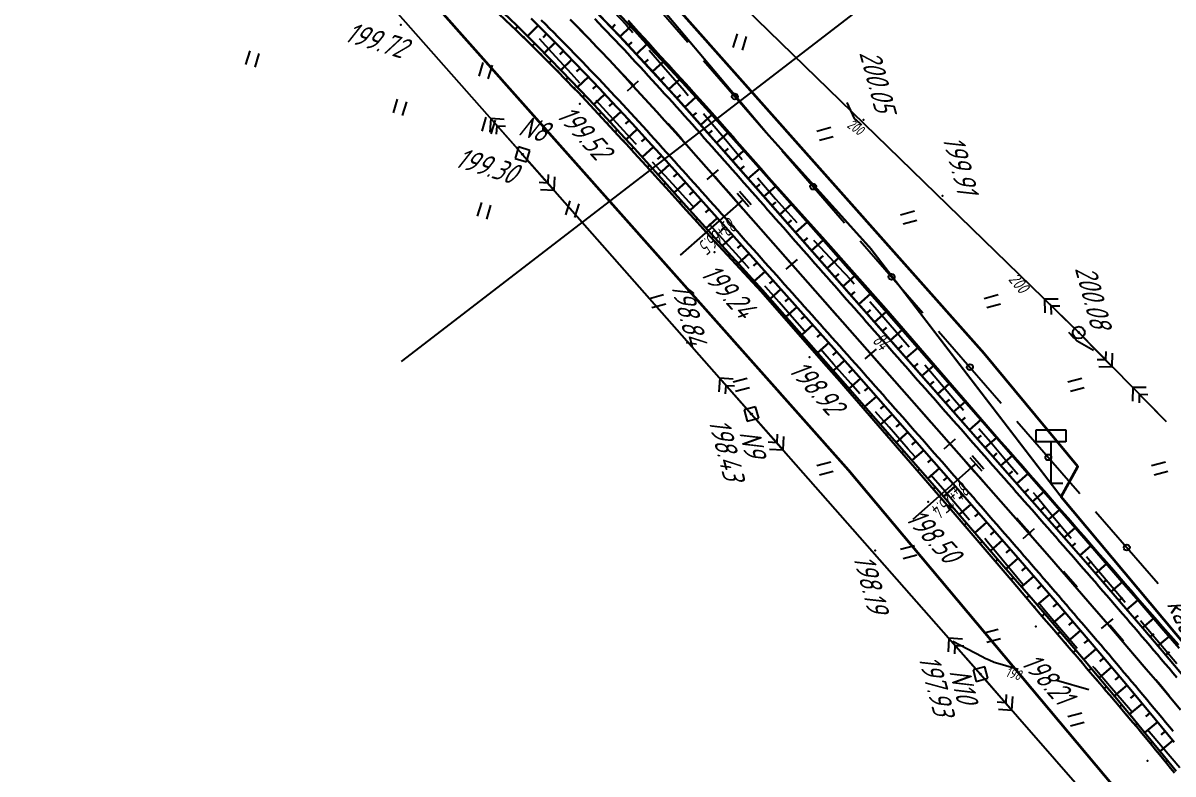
# Model space of a CAD drawing. Header units: millimetres. Extents: x -698 to 8131, y -704 to 4503.
# Drawn here: x 6041.1 to 6233.5, y 3283.2 to 3408.9 of the extents above; entities that cross this region are included whole.
import ezdxf

# ---------------------------------------------------------------- set-up
doc = ezdxf.new("R2010")
doc.units = ezdxf.units.MM
doc.linetypes.add('CONTI', pattern=[0])
doc.linetypes.add('STROT', pattern=[1.7, 0.5, -1.2])
for name, color, linetype, lineweight in [('10', 1, 'Continuous', 35), ('КОПИЯ_ОСЬ_13_ОТКОСЫ', 7, 'Continuous', 30), ('КОПИЯ_ОСЬ_ГРАНИЦЫ_ПОЛОС', 7, 'Continuous', 30), ('ОСЬ_ВЕРХ_ПОКРЫТИЯ_ГРАНИЦЫ_ПОЛОС', 7, 'Continuous', 30), ('ОСЬ_ВЕРХ_ПОКРЫТИЯ_ОСЬ', 1, 'Continuous', 30)]:
    doc.layers.add(name, color=color, linetype=linetype, lineweight=lineweight)
for name, color, linetype in [('_Ростелеком', 6, 'Continuous'), ('GOR_BDEFAULT', 212, 'CONTI'), ('NAD_MDEFAULT', 7, 'CONTI'), ('PI_OTDEFAULT', 172, 'CONTI'), ('PI_TTDEFAULT', 5, 'CONTI'), ('PLN_O', 7, 'CONTI'), ('SIT_LDEFAULT', 7, 'CONTI'), ('USLZNDEFAULT', 7, 'CONTI'), ('ZAPSKDEFAULT', 7, 'CONTI'), ('ОСЬ_ВЕРХ_ПОКРЫТИЯ_ПИКЕТЫ', 1, 'Continuous'), ('ОСЬ_ВЕРХ_ПОКРЫТИЯ_РАЗБИВКА_КРИВ', 1, 'Continuous'), ('разметка', 7, 'Continuous')]:
    doc.layers.add(name, color=color, linetype=linetype)
doc.styles.add('eskd', font='isocpeui.ttf', dxfattribs={"width": 1.2})
doc.styles.add('SHRFT', font='isocpeui.ttf', dxfattribs={"width": 3.5})
doc.styles.get("Standard").update_dxf_attribs({"font": 'isocpeui.ttf'})
doc.styles.add('STYLE1', font='isocpeui.ttf', dxfattribs={"width": 0.9})
doc.linetypes.add('кабель_связи_проект.', pattern='A,10,-1,["/",STYLE1,S=3,R=0,X=0,Y=-1.5],-4.1', length=15.1)

# ---------------------------------------------------------------- blocks, each defined once
blk = doc.blocks.new('BL_2011')
at = {"color": 0}
for p, q in [((0, 0), (0, 2.4)), ((1.6, 0), (1.6, 2.4))]:
    blk.add_line(p, q, dxfattribs=at)
blk = doc.blocks.new('BL_27')
at = {"color": 0}
for p, q in [((1, 1), (-1, 1)), ((-1, 1), (-1, -1)), ((1, -1), (1, 1)), ((-1, -1), (1, -1))]:
    blk.add_line(p, q, dxfattribs=at)
blk.add_circle((0, 0), 0.1, dxfattribs=at)
blk = doc.blocks.new('BL_26')
at = {"color": 0}
for radius in [1, 0.1]:
    blk.add_circle((0, 0), radius, dxfattribs=at)
blk = doc.blocks.new('BL_13')
at = {"color": 0}
for p, q in [((-2.5, 7), (-2.5, 9)), ((-2.5, 9), (2.5, 9)), ((2.5, 9), (2.5, 7)), ((0, 7), (-2.5, 7)), ((0, 0), (0, 7)), ((2.5, 7), (0, 7)), ((2, 0), (0, 0))]:
    blk.add_line(p, q, dxfattribs=at)

msp = doc.modelspace()

# ---------------------------------------------------------------- linework, layer by layer
at = {"linetype": 'Continuous'}
msp.add_line((6212.92, 3435.82), (6104.4, 3352.27), dxfattribs=at)
at = {"layer": '10'}
for points in [[(6238.29, 3301.53), (6214.78, 3329.63), (6217.61, 3334.67), (6201.89, 3353.61), (6122.39, 3443.18), (6075.94, 3479.71), (6071.44, 3471.73), (6046.84, 3491.88), (6036.62, 3498.52), (6027.31, 3504.58), (5993.81, 3539.05), (5979.81, 3548.04), (5955.8, 3550.19), (5957.43, 3542.11), (5944.18, 3536.97), (5916.35, 3513.41), (5882.4, 3475.89), (5847.46, 3428.42), (5792.55, 3358.75), (5758.63, 3317.97), (5746.86, 3308.25), (5727.48, 3300.38), (5710.16, 3297.72), (5663.99, 3297.17)], [(5955.8, 3550.19), (5979.81, 3548.04), (5993.81, 3539.05), (6027.31, 3504.58), (6036.62, 3498.52), (6046.84, 3491.88), (6071.44, 3471.73), (6075.94, 3479.71), (6122.39, 3443.18), (6201.89, 3353.61)], [(5668.94, 3282.92), (5691.21, 3283.21), (5715.38, 3283.53), (5731.48, 3282.51), (5756.17, 3292.65), (5771.35, 3305.2), (5806.5, 3347.44), (5861.74, 3417.53), (5896.31, 3464.52), (5928.86, 3500.48), (5953.49, 3521.32), (5961.08, 3524), (5961.97, 3519.54), (5973.72, 3518.51), (5991.11, 3509.76), (6033.34, 3476.01), (6101.72, 3421.42), (6179.23, 3334.08), (6258.81, 3239.13), (6289.81, 3206.73), (6289.81, 3206.73), (6295.55, 3197.38), (6325.45, 3130.56)], [(6423.14, 2569.92), (6419.55, 2608.35), (6418.71, 2673.41), (6411.14, 2783.88), (6396.57, 2871.27), (6374.84, 2956.27), (6352.62, 3041.86), (6325.45, 3130.56), (6295.55, 3197.38), (6289.81, 3206.73), (6289.81, 3206.73), (6258.81, 3239.13), (6179.23, 3334.08), (6101.72, 3421.42), (6033.34, 3476.01), (5991.11, 3509.76), (5973.72, 3518.51), (5961.97, 3519.54)]]:
    msp.add_lwpolyline(points, dxfattribs=at)
at = {"layer": '_Ростелеком', "linetype": 'кабель_связи_проект.', "ltscale": 0.25}
msp.add_lwpolyline([(6339.42, 3142.38, 0.35, 0.35, 0), (6330.42, 3163.62, 0.35, 0.35, 0), (6318.53, 3188.22, 0.35, 0.35, 0), (6314.53, 3196.19, 0.35, 0.35, 0), (6296.72, 3228.01, 0.35, 0.35, 0), (6296.72, 3228.01, 0.35, 0.35, 0), (6269.82, 3263.86, 0.35, 0.35, 0), (6240.89, 3298.42, 0.35, 0.35, 0), (6214.78, 3329.63, 0.35, 0.35, 0), (6182.92, 3371.17, 0.35, 0.35, 0), (6165.71, 3390.29, 0.35, 0.35, 0), (6146.51, 3413.09, 0.35, 0.35, 0), (6130.93, 3428.1, 0.35, 0.35, 0), (6111.86, 3444.83, 0.35, 0.35, 0), (6071.44, 3471.73, 0.35, 0.35, 0), (6043.23, 3493.91, 0.35, 0.35, 0), (6027.31, 3504.58, 0.35, 0.35, 0)], format="xyseb", dxfattribs=at)
at = {"layer": 'GOR_BDEFAULT', "color": 212, "flags": 128}
for points, elevation in [([(6181.44, 3391.79), (6181.33, 3391.9), (6181.22, 3392.02), (6181.12, 3392.13), (6180.98, 3392.26), (6180.78, 3392.43), (6180.54, 3392.65), (6180.25, 3392.92), (6178.98, 3395.6)], 200), ([(6220.22, 3354.1), (6217.49, 3355.66), (6217.33, 3355.83), (6217.18, 3355.99), (6217.02, 3356.17), (6216.83, 3356.35), (6216.6, 3356.57), (6216.33, 3356.82), (6216.05, 3357.09)], 200), ([(6207.61, 3300.7), (6204.99, 3301.47), (6203.56, 3301.88), (6202.73, 3302.27), (6202.09, 3302.57), (6201.57, 3302.81), (6196.66, 3305.41)], 198), ([(6219.41, 3297.29), (6214.02, 3298.85)], 198)]:
    msp.add_lwpolyline(points, dxfattribs=dict(at, elevation=elevation))
at = {"layer": 'PI_TTDEFAULT', "color": 5}
for p in [(6104.35, 3408.62, 199.72), (6134.29, 3395.4, 199.52), (6181.73, 3392.69, 200.06), (6124.68, 3386.92, 199.3), (6194.97, 3379.96, 199.91), (6156.82, 3370.55, 199.24), (6217.74, 3357.1, 200.08), (6172.71, 3353.01, 198.92), (6192.52, 3328.75, 198.5), (6183.69, 3320.64, 198.19), (6210.56, 3307.91, 198.21), (6201.31, 3299.94, 197.93), (6229.23, 3285.4, 197.76)]:
    msp.add_point(p, dxfattribs=at)
at = {"layer": 'PLN_O'}
for p, q in [((6147.86, 3410.81), (6152.32, 3405.68)), ((6154.95, 3402.66), (6165.44, 3390.58)), ((6168.06, 3387.56), (6178.55, 3375.48)), ((6181.18, 3372.46), (6191.67, 3360.38)), ((6194.29, 3357.36), (6204.78, 3345.28)), ((6207.4, 3342.26), (6217.89, 3330.18)), ((6220.52, 3327.16), (6231.01, 3315.08))]:
    msp.add_line(p, q, dxfattribs=at)
for centre in [(6160.2, 3396.62), (6173.31, 3381.52), (6186.43, 3366.42), (6199.54, 3351.32), (6212.65, 3336.22), (6225.77, 3321.12)]:
    msp.add_circle(centre, 0.5, dxfattribs=at)
at = {"layer": 'SIT_LDEFAULT', "color": 7}
for p, q in [((6074.43, 3496.65), (6217.74, 3357.1)), ((6085.59, 3431.2), (6124.68, 3386.92)), ((6138.84, 3411.97), (6142.01, 3408.58)), ((6142.01, 3408.58), (6143.17, 3407.32)), ((6129.66, 3403.91), (6127.53, 3406.24)), ((6132.87, 3400.4), (6129.66, 3403.91)), ((6145.85, 3404.35), (6148.3, 3401.58)), ((6148.3, 3401.58), (6151.71, 3397.61)), ((6134.28, 3398.86), (6132.87, 3400.4)), ((6151.71, 3397.61), (6152.4, 3396.79)), ((6139.29, 3393.44), (6137, 3395.92)), ((6154.99, 3393.74), (6155.2, 3393.49)), ((6119.39, 3392.92), (6119.24, 3390.66)), ((6124.02, 3387.67), (6119.39, 3392.92)), ((6121.64, 3392.78), (6119.39, 3392.92)), ((6120.36, 3390.31), (6120.44, 3391.72)), ((6120.44, 3391.72), (6121.86, 3391.63)), ((6142.75, 3389.64), (6139.28, 3393.43)), ((6155.2, 3393.49), (6158.62, 3389.41)), ((6143.75, 3388.56), (6142.75, 3389.64)), ((6158.62, 3389.41), (6161.41, 3386.07)), ((6124.68, 3386.92), (6162.98, 3343.47)), ((6125.34, 3386.17), (6129.97, 3380.92)), ((6149.83, 3381.92), (6146.46, 3385.6)), ((6128.91, 3382.12), (6127.5, 3382.21)), ((6129, 3383.53), (6128.91, 3382.12)), ((6129.97, 3380.92), (6130.11, 3383.18)), ((6163.98, 3383.01), (6164.66, 3382.21)), ((6164.66, 3382.21), (6167, 3379.5)), ((6127.71, 3381.06), (6129.97, 3380.92)), ((6153.15, 3378.29), (6149.83, 3381.92)), ((6153.21, 3378.22), (6153.15, 3378.29)), ((6167, 3379.5), (6169.06, 3377.2)), ((6169.06, 3377.2), (6170.6, 3375.52)), ((6156.14, 3375.01), (6155.9, 3375.27)), ((6158.67, 3372.22), (6156.14, 3375.01)), ((6173.34, 3372.59), (6175.38, 3370.43)), ((6160.92, 3369.72), (6158.67, 3372.22)), ((6175.38, 3370.43), (6177.49, 3368.17)), ((6162.6, 3367.84), (6160.92, 3369.72)), ((6177.49, 3368.17), (6179.59, 3365.91)), ((6165.38, 3364.7), (6165.25, 3364.85)), ((6167.6, 3362.19), (6165.38, 3364.7)), ((6179.59, 3365.91), (6180.15, 3365.28)), ((6169.82, 3359.66), (6167.6, 3362.19)), ((6182.8, 3362.29), (6184.02, 3360.91)), ((6184.02, 3360.91), (6186.92, 3357.57)), ((6214.27, 3362.71), (6212.01, 3362.68)), ((6217.02, 3357.8), (6212.01, 3362.68)), ((6212.01, 3362.68), (6212.04, 3360.42)), ((6213.15, 3361.56), (6214.57, 3361.58)), ((6213.17, 3360.15), (6213.15, 3361.56)), ((6171.86, 3357.34), (6169.82, 3359.66)), ((6186.92, 3357.57), (6189.36, 3354.73)), ((6217.74, 3357.1), (6232.38, 3342.2)), ((6218.44, 3356.39), (6223.35, 3351.39)), ((6176.73, 3351.81), (6174.51, 3354.34)), ((6222.24, 3353.95), (6222.23, 3352.53)), ((6223.35, 3351.39), (6223.37, 3353.66)), ((6179.61, 3348.55), (6176.73, 3351.81)), ((6191.97, 3351.71), (6193.57, 3349.84)), ((6222.23, 3352.53), (6220.81, 3352.55)), ((6221.08, 3351.41), (6223.35, 3351.39)), ((6157.69, 3349.47), (6157.55, 3347.21)), ((6162.32, 3344.22), (6157.69, 3349.47)), ((6159.95, 3349.33), (6157.69, 3349.47)), ((6193.57, 3349.84), (6196.96, 3345.87)), ((6158.66, 3346.86), (6158.75, 3348.27)), ((6158.75, 3348.27), (6160.16, 3348.18)), ((6181.12, 3346.83), (6179.61, 3348.55)), ((6226.77, 3347.91), (6226.75, 3345.64)), ((6231.68, 3342.91), (6226.77, 3347.91)), ((6229.04, 3347.89), (6226.77, 3347.91)), ((6196.96, 3345.87), (6198.47, 3344.1)), ((6227.88, 3345.35), (6227.89, 3346.77)), ((6227.89, 3346.77), (6229.31, 3346.75)), ((6186, 3341.28), (6183.76, 3343.83)), ((6162.98, 3343.47), (6201.31, 3299.94)), ((6163.64, 3342.72), (6168.27, 3337.47)), ((6167.3, 3340.08), (6167.21, 3338.67)), ((6168.27, 3337.47), (6168.41, 3339.72)), ((6189.22, 3337.6), (6186, 3341.28)), ((6201.05, 3341.06), (6202.95, 3338.82)), ((6167.21, 3338.67), (6165.8, 3338.76)), ((6202.96, 3338.83), (6205.51, 3335.81)), ((6166.01, 3337.61), (6168.27, 3337.47)), ((6190.35, 3336.3), (6189.22, 3337.6)), ((6205.51, 3335.81), (6207.52, 3333.43)), ((6194.98, 3330.96), (6192.96, 3333.29)), ((6197.48, 3328.03), (6194.98, 3330.96)), ((6210.09, 3330.36), (6210.6, 3329.75)), ((6210.59, 3329.75), (6213.12, 3326.71)), ((6199.46, 3325.68), (6197.48, 3328.03)), ((6213.12, 3326.71), (6215.65, 3323.67)), ((6202.42, 3322.13), (6202.02, 3322.61)), ((6215.65, 3323.67), (6216.48, 3322.68)), ((6204.88, 3319.17), (6202.42, 3322.13)), ((6207.34, 3316.21), (6204.88, 3319.17)), ((6219.06, 3319.61), (6220.73, 3317.61)), ((6220.73, 3317.61), (6223.31, 3314.54)), ((6208.41, 3314.93), (6207.34, 3316.21)), ((6223.31, 3314.54), (6225.49, 3311.96)), ((6212.29, 3310.32), (6210.99, 3311.86)), ((6214.86, 3307.31), (6212.29, 3310.32)), ((6228.07, 3308.9), (6228.66, 3308.2)), ((6217.48, 3304.25), (6214.86, 3307.31)), ((6228.66, 3308.2), (6231.39, 3304.97)), ((6196.02, 3305.94), (6195.88, 3303.69)), ((6200.65, 3300.69), (6196.02, 3305.94)), ((6198.28, 3305.8), (6196.02, 3305.94)), ((6196.99, 3303.33), (6197.08, 3304.74)), ((6197.08, 3304.74), (6198.49, 3304.65)), ((6231.39, 3304.97), (6234.14, 3301.73)), ((6220.35, 3300.92), (6220.09, 3301.22)), ((6201.31, 3299.94), (6240.24, 3255.4)), ((6223.2, 3297.61), (6220.35, 3300.92)), ((6201.97, 3299.19), (6206.57, 3293.92)), ((6226.07, 3294.27), (6223.2, 3297.61)), ((6205.62, 3296.53), (6205.52, 3295.12)), ((6206.57, 3293.92), (6206.73, 3296.17)), ((6205.52, 3295.12), (6204.11, 3295.22)), ((6204.32, 3294.07), (6206.57, 3293.92)), ((6226.61, 3293.64), (6226.07, 3294.27)), ((6231.73, 3287.66), (6229.22, 3290.61)), ((6234.64, 3284.23), (6231.73, 3287.66))]:
    msp.add_line(p, q, dxfattribs=at)
at = {"layer": 'КОПИЯ_ОСЬ_13_ОТКОСЫ'}
for points in [[(6139.97, 3411.28), (6143.45, 3407.59), (6144.83, 3406.11), (6146.89, 3403.88), (6147.91, 3402.76), (6150.82, 3399.61), (6153.72, 3396.45), (6156.42, 3393.47), (6159.1, 3390.48), (6162.44, 3386.73), (6174.71, 3372.88), (6185.25, 3360.91), (6213.86, 3328.19), (6220.44, 3320.63), (6225.68, 3314.55), (6227.38, 3312.57), (6231.58, 3307.71), (6234.52, 3304.27)], [(6139.97, 3411.28), (6143.45, 3407.59), (6144.83, 3406.11), (6146.89, 3403.88), (6147.91, 3402.76), (6150.82, 3399.61), (6153.72, 3396.45), (6156.42, 3393.47), (6159.1, 3390.48), (6162.44, 3386.73), (6174.72, 3372.88), (6185.25, 3360.91), (6213.86, 3328.19), (6220.44, 3320.63), (6225.68, 3314.55), (6227.38, 3312.57), (6231.58, 3307.71), (6234.52, 3304.27)], [(6120.75, 3410.45), (6122.87, 3408.43), (6123.58, 3407.75), (6123.93, 3407.41), (6126.03, 3405.36), (6127.07, 3404.33), (6129.85, 3401.54), (6130.54, 3400.84), (6133.28, 3398.02), (6133.97, 3397.31), (6134.65, 3396.6), (6135.32, 3395.89), (6136.67, 3394.44), (6138.03, 3393), (6138.7, 3392.28), (6140.04, 3390.82), (6141.38, 3389.37), (6142.06, 3388.64), (6143.39, 3387.17), (6144.06, 3386.44), (6145.4, 3384.98), (6147.4, 3382.76), (6148.74, 3381.3), (6150.74, 3379.07), (6152.08, 3377.6), (6153.41, 3376.11), (6155.43, 3373.89), (6164.6, 3363.98), (6175.12, 3351.99), (6177.78, 3348.94), (6178.77, 3347.8), (6195.7, 3328.21), (6206.74, 3315.31), (6211.91, 3309.24), (6213.22, 3307.73), (6214.52, 3306.22), (6215.82, 3304.72), (6216.47, 3303.96), (6216.86, 3303.51), (6217.12, 3303.2), (6218.42, 3301.7), (6219.06, 3300.94), (6219.71, 3300.18), (6221.65, 3297.92), (6222.29, 3297.16), (6222.93, 3296.4), (6224.22, 3294.89), (6225.5, 3293.37), (6226.79, 3291.85), (6227.43, 3291.09), (6228.06, 3290.33), (6229.97, 3288.05), (6230.6, 3287.28), (6231.23, 3286.51), (6232.47, 3284.96), (6233.1, 3284.19), (6233.73, 3283.43)], [(6121.56, 3410.58), (6123.67, 3408.54), (6127.15, 3405.09), (6131.28, 3400.87), (6135.7, 3396.24), (6137.39, 3394.43), (6139.41, 3392.26), (6141.09, 3390.44), (6143.43, 3387.88), (6147.43, 3383.46), (6151.59, 3378.82), (6155.77, 3374.19), (6164.83, 3364.18), (6175.36, 3352.2), (6179.04, 3348.04), (6194.76, 3330.05), (6205.23, 3317.96), (6210.11, 3312.29), (6213.68, 3308.13), (6218.52, 3302.44), (6221.72, 3298.64), (6224.92, 3294.82), (6226.82, 3292.53), (6229.04, 3289.85), (6231.87, 3286.4), (6234.06, 3283.7)], [(6121.56, 3410.58), (6123.67, 3408.54), (6127.15, 3405.09), (6131.28, 3400.87), (6135.7, 3396.24), (6137.39, 3394.43), (6139.41, 3392.26), (6141.09, 3390.44), (6143.43, 3387.88), (6147.43, 3383.46), (6151.59, 3378.82), (6155.77, 3374.19), (6164.83, 3364.18), (6175.36, 3352.2), (6179.04, 3348.04), (6194.76, 3330.05), (6205.23, 3317.96), (6210.11, 3312.29), (6213.68, 3308.13), (6218.52, 3302.44), (6221.72, 3298.64), (6224.92, 3294.82), (6226.82, 3292.53), (6229.04, 3289.85), (6231.87, 3286.4), (6234.06, 3283.7)], [(6126.15, 3409.64), (6129.65, 3406.16), (6131.04, 3404.75), (6132.07, 3403.69), (6133.45, 3402.26), (6135.17, 3400.48), (6136.53, 3399.04), (6137.56, 3397.96), (6139.59, 3395.79), (6141.62, 3393.61), (6143.64, 3391.41), (6145.65, 3389.21), (6147.66, 3387), (6151.66, 3382.55), (6180.96, 3349.73), (6196.75, 3331.79), (6207.91, 3318.98), (6213.78, 3312.19), (6217.69, 3307.64), (6221.25, 3303.47), (6225.91, 3297.95), (6230.54, 3292.41), (6233.71, 3288.57)], [(6137.49, 3410.29), (6141.67, 3405.91), (6144.24, 3403.15), (6146.8, 3400.38), (6148.84, 3398.15), (6151.2, 3395.54), (6153.88, 3392.55), (6157.54, 3388.42), (6167.02, 3377.67), (6212, 3326.56), (6218.92, 3318.65), (6223.85, 3312.97), (6228.1, 3308.03), (6231.68, 3303.83), (6234.92, 3300)], [(6142.35, 3409.34), (6144.06, 3407.46), (6145.75, 3405.59), (6146.43, 3404.83), (6147.78, 3403.33), (6148.12, 3402.95), (6148.46, 3402.58), (6149.15, 3401.84), (6149.83, 3401.09), (6151.87, 3398.85), (6152.54, 3398.11), (6153.21, 3397.35), (6155.91, 3394.36), (6157.24, 3392.85), (6159.24, 3390.6), (6159.91, 3389.84), (6160.56, 3389.09), (6164.54, 3384.58), (6165.85, 3383.07), (6174.88, 3373.03), (6185.47, 3361.1), (6189.1, 3356.9), (6201.19, 3342.9), (6204.73, 3338.82), (6205.39, 3338.07), (6206.71, 3336.56), (6207.37, 3335.81), (6208.03, 3335.06), (6208.69, 3334.31), (6209.35, 3333.55), (6210.01, 3332.81), (6210.67, 3332.05), (6211.33, 3331.3), (6211.99, 3330.54), (6212.65, 3329.79), (6213.31, 3329.04), (6214.36, 3327.83), (6215.29, 3326.78), (6215.95, 3326.03), (6216.61, 3325.27), (6217.27, 3324.51), (6217.93, 3323.76), (6218.59, 3323.01), (6220.56, 3320.73), (6221.22, 3319.98), (6221.88, 3319.22), (6223.2, 3317.72), (6223.86, 3316.96), (6225.17, 3315.44), (6225.83, 3314.68), (6226.49, 3313.92), (6227.53, 3312.7), (6229.12, 3310.89), (6230.45, 3309.38), (6231.77, 3307.86), (6233.09, 3306.35), (6234.41, 3304.83)], [(6123.45, 3407.88), (6123.88, 3408.33)], [(6127.31, 3408.49), (6125.52, 3406.7)], [(6128.72, 3407.08), (6128.13, 3406.48)], [(6139.61, 3408.07), (6140.21, 3408.64)], [(6140.99, 3406.62), (6142.77, 3408.31)], [(6143.23, 3408.37), (6143.13, 3408.28)], [(6124.88, 3406.48), (6125.03, 3406.63)], [(6126.31, 3405.08), (6126.73, 3405.5)], [(6130.14, 3405.66), (6128.33, 3403.88)], [(6142.37, 3405.17), (6142.96, 3405.73)], [(6143.73, 3403.7), (6145.51, 3405.36)], [(6144.58, 3406.89), (6144.32, 3406.65)], [(6145.92, 3405.4), (6145.83, 3405.32)], [(6127.73, 3403.67), (6127.87, 3403.81)], [(6131.54, 3404.23), (6130.93, 3403.64)], [(6147.25, 3403.91), (6147.03, 3403.71)], [(6129.14, 3402.25), (6129.54, 3402.65)], [(6132.93, 3402.8), (6131.12, 3401.04)], [(6134.32, 3401.36), (6133.71, 3400.78)], [(6145.09, 3402.24), (6145.69, 3402.79)], [(6146.44, 3400.77), (6148.23, 3402.41)], [(6148.6, 3402.43), (6148.53, 3402.37)], [(6130.55, 3400.83), (6130.68, 3400.96)], [(6131.94, 3399.4), (6132.33, 3399.77)], [(6135.7, 3399.92), (6133.86, 3398.16)], [(6147.79, 3399.29), (6148.39, 3399.84)], [(6149.14, 3397.81), (6150.96, 3399.46)], [(6149.95, 3400.96), (6149.75, 3400.77)], [(6151.3, 3399.48), (6151.23, 3399.42)], [(6133.34, 3397.96), (6133.47, 3398.09)], [(6137.08, 3398.47), (6136.46, 3397.88)], [(6152.64, 3398), (6152.45, 3397.83)], [(6134.72, 3396.52), (6135.09, 3396.87)], [(6138.45, 3397.01), (6136.6, 3395.27)], [(6139.82, 3395.55), (6139.2, 3394.97)], [(6150.48, 3396.33), (6151.09, 3396.88)], [(6151.82, 3394.84), (6153.67, 3396.5)], [(6153.98, 3396.51), (6153.91, 3396.45)], [(6136.09, 3395.06), (6136.22, 3395.18)], [(6137.46, 3393.6), (6137.83, 3393.96)], [(6141.18, 3394.08), (6139.32, 3392.36)], [(6153.15, 3393.35), (6153.77, 3393.9)], [(6154.49, 3391.86), (6156.36, 3393.53)], [(6155.31, 3395.02), (6155.15, 3394.87)], [(6156.64, 3393.53), (6156.59, 3393.48)], [(6138.83, 3392.14), (6138.95, 3392.26)], [(6142.53, 3392.61), (6141.91, 3392.04)], [(6157.97, 3392.03), (6157.82, 3391.9)], [(6140.18, 3390.67), (6140.55, 3391.02)], [(6143.89, 3391.14), (6142.01, 3389.43)], [(6145.24, 3389.66), (6144.61, 3389.09)], [(6155.81, 3390.36), (6156.44, 3390.92)], [(6157.14, 3388.87), (6159.03, 3390.55)], [(6159.3, 3390.54), (6159.25, 3390.49)], [(6141.54, 3389.2), (6141.67, 3389.32)], [(6142.89, 3387.73), (6143.26, 3388.06)], [(6146.58, 3388.18), (6144.7, 3386.47)], [(6158.47, 3387.37), (6159.1, 3387.93)], [(6160.61, 3389.03), (6160.49, 3388.92)], [(6144.23, 3386.25), (6144.36, 3386.36)], [(6147.92, 3386.7), (6147.29, 3386.13)], [(6159.79, 3385.87), (6161.7, 3387.56)], [(6161.94, 3387.53), (6161.9, 3387.49)], [(6163.26, 3386.03), (6163.15, 3385.93)], [(6145.59, 3384.77), (6145.95, 3385.1)], [(6149.26, 3385.22), (6147.38, 3383.52)], [(6161.11, 3384.37), (6161.75, 3384.93)], [(6162.43, 3382.87), (6164.36, 3384.57)], [(6164.58, 3384.53), (6164.55, 3384.5)], [(6146.93, 3383.29), (6147.04, 3383.4)], [(6148.27, 3381.81), (6148.62, 3382.13)], [(6150.6, 3383.73), (6149.97, 3383.16)], [(6151.94, 3382.24), (6150.04, 3380.55)], [(6165.89, 3383.02), (6165.8, 3382.94)], [(6149.61, 3380.33), (6149.73, 3380.43)], [(6153.27, 3380.75), (6152.64, 3380.18)], [(6163.76, 3381.37), (6164.4, 3381.94)], [(6165.08, 3379.87), (6167.01, 3381.57)], [(6167.23, 3381.53), (6167.2, 3381.5)], [(6168.57, 3380.04), (6168.46, 3379.95)], [(6150.95, 3378.84), (6151.29, 3379.15)], [(6154.6, 3379.26), (6152.71, 3377.57)], [(6166.4, 3378.37), (6167.05, 3378.94)], [(6167.72, 3376.87), (6169.67, 3378.58)], [(6169.9, 3378.56), (6169.87, 3378.52)], [(6152.3, 3377.36), (6152.41, 3377.46)], [(6155.93, 3377.77), (6155.3, 3377.2)], [(6157.27, 3376.27), (6155.39, 3374.6)], [(6171.24, 3377.07), (6171.11, 3376.95)], [(6153.63, 3375.87), (6153.97, 3376.18)], [(6154.98, 3374.39), (6155.09, 3374.49)], [(6158.6, 3374.78), (6157.97, 3374.22)], [(6169.05, 3375.37), (6169.69, 3375.94)], [(6170.37, 3373.87), (6172.32, 3375.59)], [(6172.58, 3375.58), (6172.53, 3375.54)], [(6156.33, 3372.92), (6156.65, 3373.21)], [(6159.93, 3373.29), (6158.08, 3371.64)], [(6171.69, 3372.36), (6172.34, 3372.94)], [(6173.01, 3370.86), (6174.97, 3372.59)], [(6173.91, 3374.09), (6173.76, 3373.96)], [(6175.25, 3372.6), (6175.2, 3372.56)], [(6157.69, 3371.45), (6157.8, 3371.55)], [(6161.26, 3371.8), (6160.64, 3371.25)], [(6176.58, 3371.11), (6176.41, 3370.96)], [(6159.05, 3369.98), (6159.34, 3370.25)], [(6160.4, 3368.51), (6160.5, 3368.6)], [(6162.59, 3370.31), (6160.76, 3368.67)], [(6163.92, 3368.81), (6163.32, 3368.27)], [(6174.33, 3369.36), (6174.99, 3369.94)], [(6175.65, 3367.86), (6177.61, 3369.59)], [(6177.9, 3369.61), (6177.85, 3369.56)], [(6161.76, 3367.05), (6162.02, 3367.28)], [(6165.26, 3367.32), (6163.45, 3365.71)], [(6176.97, 3366.36), (6177.63, 3366.94)], [(6178.3, 3364.86), (6180.26, 3366.58)], [(6179.23, 3368.12), (6179.05, 3367.96)], [(6180.56, 3366.62), (6180.5, 3366.57)], [(6163.12, 3365.58), (6163.21, 3365.66)], [(6166.59, 3365.83), (6165.99, 3365.29)], [(6181.89, 3365.13), (6181.69, 3364.95)], [(6164.48, 3364.11), (6164.71, 3364.32)], [(6167.92, 3364.34), (6166.11, 3362.72)], [(6169.25, 3362.85), (6168.65, 3362.31)], [(6179.62, 3363.36), (6180.27, 3363.93)], [(6180.94, 3361.86), (6182.9, 3363.58)], [(6183.22, 3363.63), (6183.15, 3363.57)], [(6165.8, 3362.61), (6165.88, 3362.68)], [(6167.12, 3361.1), (6167.35, 3361.31)], [(6170.58, 3361.35), (6168.75, 3359.72)], [(6182.26, 3360.35), (6182.91, 3360.93)], [(6184.54, 3362.14), (6184.34, 3361.95)], [(6168.44, 3359.6), (6168.52, 3359.67)], [(6171.92, 3359.86), (6171.31, 3359.32)], [(6183.58, 3358.85), (6185.54, 3360.58)], [(6185.87, 3360.64), (6185.8, 3360.57)], [(6187.18, 3359.12), (6186.97, 3358.94)], [(6169.76, 3358.1), (6170, 3358.31)], [(6173.25, 3358.37), (6171.39, 3356.72)], [(6184.9, 3357.35), (6185.56, 3357.93)], [(6186.22, 3355.85), (6188.17, 3357.57)], [(6188.49, 3357.61), (6188.42, 3357.55)], [(6171.07, 3356.59), (6171.15, 3356.66)], [(6172.39, 3355.09), (6172.64, 3355.3)], [(6174.58, 3356.88), (6173.96, 3356.33)], [(6175.91, 3355.38), (6174.04, 3353.71)], [(6189.79, 3356.1), (6189.6, 3355.93)], [(6173.71, 3353.59), (6173.79, 3353.66)], [(6177.24, 3353.89), (6176.62, 3353.33)], [(6187.55, 3354.35), (6188.2, 3354.92)], [(6188.87, 3352.85), (6190.81, 3354.56)], [(6191.1, 3354.59), (6191.04, 3354.53)], [(6175.03, 3352.08), (6175.28, 3352.3)], [(6178.57, 3352.4), (6176.68, 3350.71)], [(6190.19, 3351.35), (6190.83, 3351.92)], [(6191.51, 3349.85), (6193.44, 3351.54)], [(6192.41, 3353.07), (6192.23, 3352.92)], [(6193.71, 3351.56), (6193.66, 3351.51)], [(6176.35, 3350.58), (6176.43, 3350.65)], [(6177.66, 3349.07), (6177.93, 3349.3)], [(6179.91, 3350.91), (6179.28, 3350.34)], [(6181.24, 3349.41), (6179.32, 3347.72)], [(6195.02, 3350.04), (6194.87, 3349.91)], [(6178.98, 3347.56), (6179.06, 3347.64)], [(6182.56, 3347.91), (6181.92, 3347.35)], [(6192.83, 3348.34), (6193.47, 3348.91)], [(6194.15, 3346.84), (6196.07, 3348.53)], [(6196.33, 3348.53), (6196.28, 3348.49)], [(6180.28, 3346.05), (6180.57, 3346.29)], [(6183.88, 3346.41), (6181.95, 3344.71)], [(6195.47, 3345.34), (6196.11, 3345.9)], [(6196.8, 3343.84), (6198.71, 3345.52)], [(6197.64, 3347.02), (6197.5, 3346.9)], [(6198.94, 3345.5), (6198.9, 3345.46)], [(6181.59, 3344.53), (6181.69, 3344.62)], [(6185.2, 3344.91), (6184.56, 3344.34)], [(6200.25, 3343.99), (6200.13, 3343.89)], [(6182.9, 3343.02), (6183.2, 3343.28)], [(6184.21, 3341.51), (6184.31, 3341.59)], [(6186.52, 3343.41), (6184.58, 3341.7)], [(6187.84, 3341.91), (6187.2, 3341.34)], [(6198.12, 3342.34), (6198.75, 3342.9)], [(6199.44, 3340.84), (6201.34, 3342.51)], [(6201.56, 3342.48), (6201.52, 3342.44)], [(6185.51, 3339.99), (6185.83, 3340.27)], [(6189.17, 3340.41), (6187.21, 3338.69)], [(6200.76, 3339.34), (6201.39, 3339.89)], [(6202.87, 3340.97), (6202.77, 3340.88)], [(6186.82, 3338.48), (6186.93, 3338.57)], [(6190.49, 3338.91), (6189.84, 3338.33)], [(6202.08, 3337.84), (6203.97, 3339.5)], [(6204.18, 3339.46), (6204.15, 3339.43)], [(6205.5, 3337.95), (6205.4, 3337.86)], [(6188.13, 3336.97), (6188.46, 3337.26)], [(6191.81, 3337.41), (6189.84, 3335.68)], [(6193.13, 3335.9), (6192.48, 3335.33)], [(6203.4, 3336.33), (6204.03, 3336.89)], [(6204.72, 3334.83), (6206.6, 3336.49)], [(6206.81, 3336.44), (6206.78, 3336.41)], [(6189.44, 3335.46), (6189.55, 3335.55)], [(6190.74, 3333.94), (6191.09, 3334.24)], [(6194.45, 3334.4), (6192.48, 3332.66)], [(6206.05, 3333.33), (6206.67, 3333.88)], [(6208.13, 3334.94), (6208.03, 3334.85)], [(6192.05, 3332.43), (6192.17, 3332.53)], [(6195.77, 3332.9), (6195.11, 3332.32)], [(6207.37, 3331.83), (6209.24, 3333.48)], [(6209.45, 3333.44), (6209.42, 3333.41)], [(6193.36, 3330.92), (6193.73, 3331.23)], [(6197.09, 3331.4), (6195.1, 3329.66)], [(6208.69, 3330.33), (6209.31, 3330.88)], [(6210.01, 3328.83), (6211.87, 3330.47)], [(6210.77, 3331.93), (6210.67, 3331.84)], [(6212.09, 3330.43), (6212.05, 3330.4)], [(6194.67, 3329.4), (6194.79, 3329.51)], [(6195.97, 3327.89), (6196.35, 3328.21)], [(6199.72, 3328.38), (6197.71, 3326.64)], [(6198.41, 3329.89), (6197.74, 3329.31)], [(6213.41, 3328.93), (6213.3, 3328.83)], [(6197.27, 3326.37), (6197.4, 3326.48)], [(6201.03, 3326.87), (6200.37, 3326.29)], [(6211.33, 3327.33), (6211.95, 3327.87)], [(6212.65, 3325.82), (6214.51, 3327.45)], [(6214.72, 3327.42), (6214.69, 3327.39)], [(6198.57, 3324.85), (6198.97, 3325.19)], [(6202.35, 3325.37), (6200.33, 3323.61)], [(6213.97, 3324.32), (6214.59, 3324.86)], [(6215.28, 3322.81), (6217.13, 3324.43)], [(6216.04, 3325.92), (6215.93, 3325.82)], [(6217.36, 3324.41), (6217.32, 3324.38)], [(6199.88, 3323.33), (6200.01, 3323.44)], [(6204.97, 3322.35), (6202.95, 3320.59)], [(6203.66, 3323.86), (6202.99, 3323.27)], [(6218.68, 3322.91), (6218.55, 3322.8)], [(6201.18, 3321.81), (6201.59, 3322.16)], [(6202.48, 3320.29), (6202.61, 3320.41)], [(6206.29, 3320.84), (6205.61, 3320.25)], [(6216.6, 3321.31), (6217.22, 3321.84)], [(6217.92, 3319.8), (6219.76, 3321.41)], [(6219.99, 3321.39), (6219.94, 3321.36)], [(6203.78, 3318.77), (6204.21, 3319.14)], [(6207.6, 3319.33), (6205.57, 3317.56)], [(6219.23, 3318.29), (6219.85, 3318.83)], [(6221.3, 3319.88), (6221.17, 3319.78)], [(6205.08, 3317.25), (6205.22, 3317.37)], [(6208.91, 3317.82), (6208.23, 3317.23)], [(6220.54, 3316.78), (6222.38, 3318.38)], [(6222.62, 3318.38), (6222.58, 3318.35)], [(6223.93, 3316.87), (6223.79, 3316.75)], [(6206.38, 3315.73), (6206.82, 3316.11)], [(6210.22, 3316.31), (6208.17, 3314.54)], [(6211.53, 3314.8), (6210.85, 3314.21)], [(6221.85, 3315.27), (6222.46, 3315.8)], [(6223.16, 3313.76), (6224.99, 3315.35)], [(6225.24, 3315.36), (6225.19, 3315.32)], [(6207.68, 3314.21), (6207.82, 3314.34)], [(6208.97, 3312.69), (6209.43, 3313.08)], [(6212.84, 3313.28), (6210.78, 3311.51)], [(6224.47, 3312.25), (6225.08, 3312.77)], [(6226.55, 3313.85), (6226.4, 3313.72)], [(6210.27, 3311.16), (6210.42, 3311.3)], [(6214.14, 3311.77), (6213.46, 3311.18)], [(6225.77, 3310.73), (6227.61, 3312.31)], [(6227.85, 3312.33), (6227.8, 3312.29)], [(6229.17, 3310.83), (6229.01, 3310.69)], [(6211.57, 3309.64), (6212.04, 3310.04)], [(6215.45, 3310.25), (6213.38, 3308.48)], [(6227.08, 3309.22), (6227.69, 3309.74)], [(6228.38, 3307.7), (6230.23, 3309.27)], [(6230.49, 3309.33), (6230.44, 3309.28)], [(6212.88, 3308.13), (6213.03, 3308.27)], [(6214.18, 3306.61), (6214.63, 3307)], [(6218.05, 3307.22), (6215.97, 3305.44)], [(6216.75, 3308.74), (6216.06, 3308.14)], [(6231.8, 3307.82), (6231.62, 3307.66)], [(6215.49, 3305.1), (6215.64, 3305.23)], [(6219.35, 3305.7), (6218.65, 3305.1)], [(6229.68, 3306.18), (6230.3, 3306.7)], [(6230.98, 3304.66), (6232.84, 3306.24)], [(6233.12, 3306.31), (6233.06, 3306.26)], [(6216.79, 3303.58), (6217.23, 3303.95)], [(6220.65, 3304.17), (6218.56, 3302.39)], [(6232.27, 3303.13), (6232.9, 3303.66)], [(6218.1, 3302.07), (6218.24, 3302.19)], [(6221.94, 3302.65), (6221.24, 3302.06)], [(6219.4, 3300.55), (6219.81, 3300.9)], [(6223.24, 3301.12), (6221.13, 3299.34)], [(6224.53, 3299.6), (6223.82, 3299)], [(6220.7, 3299.03), (6220.84, 3299.15)], [(6222, 3297.51), (6222.39, 3297.84)], [(6225.81, 3298.07), (6223.69, 3296.28)], [(6223.29, 3295.98), (6223.42, 3296.09)], [(6227.1, 3296.54), (6226.39, 3295.94)], [(6224.58, 3294.46), (6224.96, 3294.77)], [(6228.38, 3295), (6226.25, 3293.22)], [(6229.67, 3293.47), (6228.95, 3292.87)], [(6225.87, 3292.93), (6226, 3293.03)], [(6227.16, 3291.4), (6227.51, 3291.7)], [(6230.94, 3291.93), (6228.79, 3290.15)], [(6228.44, 3289.87), (6228.56, 3289.96)], [(6232.22, 3290.38), (6231.5, 3289.79)], [(6229.73, 3288.34), (6230.06, 3288.61)], [(6233.49, 3288.84), (6231.33, 3287.06)], [(6231, 3286.79), (6231.11, 3286.88)], [(6232.25, 3285.23), (6232.6, 3285.51)]]:
    msp.add_lwpolyline(points, dxfattribs=at)
at = {"layer": 'КОПИЯ_ОСЬ_ГРАНИЦЫ_ПОЛОС'}
msp.add_lwpolyline([(6234.14, 3299.38), (6233.49, 3300.15), (6232.84, 3300.91), (6232.2, 3301.68), (6231.55, 3302.44), (6230.9, 3303.21), (6230.25, 3303.97), (6229.6, 3304.73), (6228.95, 3305.49), (6228.3, 3306.25), (6227.65, 3307.02), (6227, 3307.78), (6226.35, 3308.54), (6225.7, 3309.3), (6225.04, 3310.05), (6224.39, 3310.81), (6223.74, 3311.57), (6223.08, 3312.33), (6222.43, 3313.09), (6221.77, 3313.84), (6221.12, 3314.6), (6220.46, 3315.36), (6219.8, 3316.11), (6219.15, 3316.87), (6218.49, 3317.62), (6217.83, 3318.38), (6217.18, 3319.13), (6216.52, 3319.88), (6215.86, 3320.64), (6215.2, 3321.39), (6214.54, 3322.14), (6213.89, 3322.9), (6213.23, 3323.65), (6212.57, 3324.4), (6211.91, 3325.15), (6211.25, 3325.91), (6210.59, 3326.66), (6209.93, 3327.41), (6209.27, 3328.16), (6208.61, 3328.91), (6207.95, 3329.66), (6207.29, 3330.41), (6206.63, 3331.16), (6205.97, 3331.91), (6205.31, 3332.66), (6204.65, 3333.41), (6203.99, 3334.16), (6203.33, 3334.91), (6202.67, 3335.66), (6202.01, 3336.41), (6201.35, 3337.16), (6200.69, 3337.91), (6200.03, 3338.66), (6199.37, 3339.41), (6198.71, 3340.16), (6198.05, 3340.91), (6197.39, 3341.66), (6196.73, 3342.41), (6196.07, 3343.16), (6195.4, 3343.91), (6194.74, 3344.66), (6194.08, 3345.41), (6193.42, 3346.16), (6192.76, 3346.91), (6192.1, 3347.66), (6191.44, 3348.41), (6190.78, 3349.16), (6190.12, 3349.91), (6189.46, 3350.66), (6188.8, 3351.41), (6188.14, 3352.16), (6187.48, 3352.91), (6186.82, 3353.66), (6186.16, 3354.41), (6185.5, 3355.16), (6184.84, 3355.91), (6184.18, 3356.66), (6183.52, 3357.41), (6182.86, 3358.16), (6182.2, 3358.91), (6181.54, 3359.66), (6180.88, 3360.41), (6180.22, 3361.16), (6179.56, 3361.91), (6178.9, 3362.66), (6178.24, 3363.41), (6177.58, 3364.16), (6176.92, 3364.91), (6176.26, 3365.66), (6175.6, 3366.41), (6174.94, 3367.16), (6174.28, 3367.91), (6173.61, 3368.66), (6172.95, 3369.41), (6172.29, 3370.16), (6171.63, 3370.91), (6170.97, 3371.66), (6170.31, 3372.41), (6169.65, 3373.16), (6168.99, 3373.91), (6168.33, 3374.66), (6167.67, 3375.41), (6167.01, 3376.16), (6166.35, 3376.91), (6165.69, 3377.66), (6165.03, 3378.41), (6164.37, 3379.16), (6163.71, 3379.91), (6163.05, 3380.66), (6162.39, 3381.41), (6161.73, 3382.16), (6161.07, 3382.91), (6160.41, 3383.66), (6159.75, 3384.41), (6159.08, 3385.17), (6158.42, 3385.92), (6157.76, 3386.66), (6157.1, 3387.41), (6156.43, 3388.16), (6155.77, 3388.91), (6155.1, 3389.66), (6154.44, 3390.41), (6153.77, 3391.16), (6153.11, 3391.91), (6152.44, 3392.65), (6151.77, 3393.4), (6151.1, 3394.15), (6150.43, 3394.89), (6149.76, 3395.64), (6149.09, 3396.38), (6148.41, 3397.13), (6147.74, 3397.87), (6147.06, 3398.61), (6146.39, 3399.35), (6145.71, 3400.09), (6145.03, 3400.83), (6144.35, 3401.57), (6143.67, 3402.31), (6142.98, 3403.04), (6142.3, 3403.78), (6141.61, 3404.51), (6140.92, 3405.24), (6140.23, 3405.98), (6139.54, 3406.71), (6138.85, 3407.43), (6138.15, 3408.16), (6137.46, 3408.89), (6136.76, 3409.61)], dxfattribs=at)
at = {"layer": 'ОСЬ_ВЕРХ_ПОКРЫТИЯ_ГРАНИЦЫ_ПОЛОС'}
for points in [[(6136.79, 3411.02), (6140.98, 3406.65), (6145.78, 3401.49), (6147.82, 3399.26), (6149.85, 3397.03), (6152.2, 3394.42), (6155.21, 3391.05), (6159.53, 3386.17), (6212, 3326.56), (6218.92, 3318.65), (6223.85, 3312.97), (6228.1, 3308.03), (6231.68, 3303.83), (6234.92, 3300)], [(6126.15, 3409.64), (6129.65, 3406.16), (6131.04, 3404.75), (6132.07, 3403.69), (6133.45, 3402.26), (6135.17, 3400.48), (6136.53, 3399.04), (6137.56, 3397.96), (6139.59, 3395.79), (6141.62, 3393.61), (6143.64, 3391.41), (6145.65, 3389.21), (6147.66, 3387), (6151.66, 3382.55), (6180.96, 3349.73), (6196.75, 3331.79), (6207.91, 3318.98), (6213.78, 3312.19), (6217.69, 3307.64), (6221.25, 3303.47), (6225.91, 3297.95), (6230.54, 3292.41), (6233.71, 3288.57)], [(6233.53, 3290.37), (6232.9, 3291.13), (6232.27, 3291.89), (6231.64, 3292.65), (6231.01, 3293.41), (6230.38, 3294.17), (6229.75, 3294.93), (6229.11, 3295.69), (6228.48, 3296.45), (6227.85, 3297.2), (6227.21, 3297.96), (6226.58, 3298.72), (6225.94, 3299.47), (6225.3, 3300.23), (6224.66, 3300.99), (6224.03, 3301.74), (6223.39, 3302.49), (6222.75, 3303.25), (6222.11, 3304), (6221.47, 3304.76), (6220.82, 3305.51), (6220.18, 3306.26), (6219.54, 3307.01), (6218.9, 3307.76), (6218.26, 3308.52), (6217.61, 3309.27), (6216.97, 3310.02), (6216.32, 3310.77), (6215.68, 3311.52), (6215.03, 3312.27), (6214.39, 3313.02), (6213.74, 3313.77), (6213.09, 3314.52), (6212.45, 3315.27), (6211.8, 3316.02), (6211.15, 3316.76), (6210.5, 3317.51), (6209.86, 3318.26), (6209.21, 3319.01), (6208.56, 3319.76), (6207.91, 3320.5), (6207.26, 3321.25), (6206.61, 3322), (6205.96, 3322.75), (6205.31, 3323.49), (6204.66, 3324.24), (6204.01, 3324.99), (6203.36, 3325.73), (6202.71, 3326.48), (6202.06, 3327.23), (6201.41, 3327.97), (6200.76, 3328.72), (6200.11, 3329.47), (6199.45, 3330.22), (6198.8, 3330.96), (6198.15, 3331.71), (6197.5, 3332.46), (6196.84, 3333.2), (6196.18, 3333.95), (6195.53, 3334.7), (6194.87, 3335.45), (6194.21, 3336.19), (6193.55, 3336.94), (6192.89, 3337.69), (6192.24, 3338.43), (6191.58, 3339.18), (6190.92, 3339.93), (6190.26, 3340.68), (6189.6, 3341.42), (6188.95, 3342.17), (6188.29, 3342.92), (6187.63, 3343.67), (6186.97, 3344.41), (6186.31, 3345.16), (6185.65, 3345.91), (6185, 3346.66), (6184.34, 3347.4), (6183.68, 3348.15), (6183.02, 3348.9), (6182.36, 3349.65), (6181.71, 3350.39), (6181.05, 3351.13), (6180.39, 3351.87), (6179.73, 3352.61), (6179.07, 3353.35), (6178.41, 3354.08), (6177.76, 3354.82), (6177.1, 3355.56), (6176.44, 3356.3), (6175.78, 3357.04), (6175.12, 3357.77), (6174.46, 3358.51), (6173.8, 3359.25), (6173.15, 3359.99), (6172.49, 3360.73), (6171.83, 3361.46), (6171.17, 3362.2), (6170.51, 3362.94), (6169.85, 3363.68), (6169.2, 3364.41), (6168.54, 3365.15), (6167.88, 3365.89), (6167.22, 3366.63), (6166.56, 3367.37), (6165.9, 3368.1), (6165.24, 3368.84), (6164.59, 3369.58), (6163.93, 3370.32), (6163.27, 3371.06), (6162.61, 3371.79), (6161.95, 3372.53), (6161.29, 3373.27), (6160.63, 3374.01), (6159.98, 3374.75), (6159.32, 3375.48), (6158.66, 3376.22), (6158, 3376.96), (6157.34, 3377.7), (6156.68, 3378.44), (6156.03, 3379.17), (6155.37, 3379.91), (6154.71, 3380.65), (6154.05, 3381.38), (6153.39, 3382.12), (6152.73, 3382.85), (6152.07, 3383.59), (6151.41, 3384.32), (6150.75, 3385.06), (6150.09, 3385.79), (6149.43, 3386.52), (6148.77, 3387.26), (6148.11, 3387.99), (6147.45, 3388.72), (6146.79, 3389.45), (6146.12, 3390.18), (6145.46, 3390.9), (6144.8, 3391.63), (6144.13, 3392.36), (6143.46, 3393.08), (6142.8, 3393.81), (6142.13, 3394.53), (6141.46, 3395.25), (6140.79, 3395.97), (6140.12, 3396.69), (6139.45, 3397.41), (6138.78, 3398.13), (6138.1, 3398.84), (6137.43, 3399.56), (6136.75, 3400.27), (6136.07, 3400.98), (6135.39, 3401.69), (6134.71, 3402.4), (6134.03, 3403.1), (6133.35, 3403.81), (6132.67, 3404.51), (6131.98, 3405.21), (6131.29, 3405.91), (6130.6, 3406.61), (6129.91, 3407.31), (6129.22, 3408), (6128.53, 3408.69), (6127.83, 3409.38)]]:
    msp.add_lwpolyline(points, dxfattribs=at)
at = {"layer": 'ОСЬ_ВЕРХ_ПОКРЫТИЯ_ОСЬ'}
msp.add_lwpolyline([(6133.05, 3409.13), (6133.73, 3408.42), (6134.42, 3407.72), (6135.1, 3407.01), (6135.78, 3406.3), (6136.46, 3405.59), (6137.14, 3404.88), (6137.81, 3404.17), (6139.16, 3402.74), (6140.5, 3401.31), (6141.84, 3399.87), (6143.17, 3398.42), (6144.5, 3396.97), (6145.82, 3395.52), (6147.14, 3394.06), (6148.45, 3392.61), (6149.76, 3391.14), (6151.73, 3388.95), (6153.68, 3386.74), (6156.29, 3383.8), (6160.83, 3378.64), (6160.83, 3378.64), (6199.75, 3334.44), (6199.75, 3334.44), (6207.61, 3325.51), (6212.83, 3319.54), (6216.74, 3315.06), (6219.99, 3311.32), (6222.58, 3308.32), (6225.16, 3305.31), (6227.09, 3303.05), (6229.02, 3300.79), (6230.94, 3298.52), (6232.86, 3296.25), (6234.76, 3293.97)], dxfattribs=at)
at = {"layer": 'ОСЬ_ВЕРХ_ПОКРЫТИЯ_ПИКЕТЫ'}
for p, q in [((6142.26, 3397.56), (6144.1, 3399.26)), ((6155.6, 3382.7), (6157.47, 3384.35)), ((6168.81, 3367.69), (6170.69, 3369.34)), ((6182.03, 3352.68), (6183.91, 3354.33)), ((6182.03, 3352.68), (6183.91, 3354.33)), ((6195.24, 3337.66), (6197.12, 3339.32)), ((6208.45, 3322.65), (6210.33, 3324.3)), ((6221.57, 3307.57), (6223.47, 3309.2))]:
    msp.add_line(p, q, dxfattribs=at)
at = {"layer": 'ОСЬ_ВЕРХ_ПОКРЫТИЯ_РАЗБИВКА_КРИВ'}
for p, q in [((6160.59, 3380.43), (6162.57, 3378.18)), ((6160.97, 3380.76), (6162.95, 3378.51)), ((6160.83, 3378.64), (6151.07, 3370.05)), ((6160.83, 3378.64), (6161.58, 3379.3)), ((6199.51, 3336.22), (6201.5, 3333.97)), ((6199.89, 3336.55), (6201.87, 3334.3)), ((6199.75, 3334.44), (6190, 3325.84)), ((6199.75, 3334.44), (6200.5, 3335.1))]:
    msp.add_line(p, q, dxfattribs=at)
at = {"layer": 'разметка', "linetype": 'STROT', "lineweight": 30, "ltscale": 7}
msp.add_lwpolyline([(6107.32, 3432.91, -0.026709), (6135.1, 3407.01, -0.015571), (6159.18, 3380.52), (6199.76, 3334.43, -0.027485), (6269.33, 3249.31, -0.054753), (6321.91, 3153.63, -0.027745), (6356.47, 3049.26), (6365.74, 3017.39, -0.003575), (6385.29, 2948.35, -0.012405), (6396.94, 2901.54, -0.029729), (6416.3, 2784.31, -0.011745), (6421.28, 2720.55, -0.003271), (6424, 2664.58), (6427.83, 2578.04, 0.00256)], format="xyb", dxfattribs=at)

# ---------------------------------------------------------------- block references
at = {"layer": '_Ростелеком'}
msp.add_blockref('BL_13', (6213.1, 3331.83), dxfattribs=at)
at = {"layer": 'USLZNDEFAULT', "color": 7}
for name, p, rotation in [('BL_27', (6124.68, 3386.92), 342.9999999999999), ('BL_26', (6217.74, 3357.1), 285), ('BL_27', (6162.98, 3343.47), 285), ('BL_27', (6201.31, 3299.94), 285)]:
    msp.add_blockref(name, p, dxfattribs=dict(at, rotation=rotation))
at = {"layer": 'ZAPSKDEFAULT', "color": 7}
for p, rotation in [((6159.93, 3404.83), 342.9999999999999), ((6078.42, 3401.98), 342.9999999999999), ((6117.43, 3400.02), 342.9999999999999), ((6103.09, 3393.88), 342.9999999999999), ((6117.93, 3390.83), 342.9999999999999), ((6173.93, 3390.83), 285), ((6117.18, 3376.57), 342.9999999999999), ((6131.93, 3376.83), 342.9999999999999), ((6187.93, 3376.83), 285), ((6145.93, 3362.83), 285), ((6201.93, 3362.83), 285), ((6159.93, 3348.83), 285), ((6215.93, 3348.83), 285), ((6173.93, 3334.83), 285), ((6229.93, 3334.83), 285), ((6187.93, 3320.83), 285), ((6201.93, 3306.83), 285), ((6215.93, 3292.83), 285)]:
    msp.add_blockref('BL_2011', p, dxfattribs=dict(at, rotation=rotation))

# ---------------------------------------------------------------- texts
at = {"layer": 'GOR_BDEFAULT', "color": 212, "style": 'SHRFT', "width": 0.75}
for s, height, rotation, p in [('200', 1.722, 323.7435, (6178.83, 3391.57, 200)), ('200', 2.126, 309.9128, (6205.86, 3365.95, 200)), ('198', 1.722, 343.8746, (6205.37, 3299.56, 198))]:
    msp.add_text(s, height=height, rotation=rotation, dxfattribs=at).set_placement(p)
at = {"layer": 'NAD_MDEFAULT', "color": 7, "style": 'eskd', "oblique": 10, "width": 0.8}
for s, rotation, p in [('N8', 343, (6123.79, 3390.24)), ('198.84', 284.7308, (6149.48, 3364.99)), ('198.43', 284.7308, (6155.75, 3342.33)), ('N9', 284.7308, (6160.87, 3340.36)), ('каб.', 295.0134, (6232.4, 3311.68)), ('N10', 284.7308, (6196, 3300.42))]:
    msp.add_text(s, height=3.5, rotation=rotation, dxfattribs=at).set_placement(p)
at = {"layer": 'PI_OTDEFAULT', "color": 172, "style": 'eskd', "oblique": 10, "width": 0.8}
for s, rotation, p in [('199.72', 343, (6094.68, 3405.92)), ('200.05', 285, (6180.99, 3403.95)), ('199.52', 312, (6130.16, 3393.35)), ('199.91', 285, (6194.91, 3389.65)), ('199.30', 343, (6113.15, 3384.91)), ('199.24', 312, (6154.25, 3366.86)), ('200.08', 285, (6217.05, 3367.87)), ('198.92', 312, (6169.02, 3350.71)), ('198.50', 312, (6188.58, 3325.87)), ('198.19', 285, (6179.96, 3319.52)), ('197.93', 285, (6190.87, 3302.73)), ('198.21', 312, (6207.89, 3301.72))]:
    msp.add_text(s, height=3.5, rotation=rotation, dxfattribs=at).set_placement(p)
at = {"layer": 'ОСЬ_ВЕРХ_ПОКРЫТИЯ_ПИКЕТЫ', "width": 0.6}
msp.add_text('84', height=2.5, rotation=311.3611, dxfattribs=at).set_placement((6183.1, 3355.62))
at = {"layer": 'ОСЬ_ВЕРХ_ПОКРЫТИЯ_РАЗБИВКА_КРИВ', "width": 0.6}
for s, p in [('83+66.5', (6159.29, 3376.62)), ('84+25.4', (6198.21, 3332.41))]:
    msp.add_text(s, height=2.5, rotation=221.3611, dxfattribs=at).set_placement(p)

doc.saveas('drawing.dxf')
